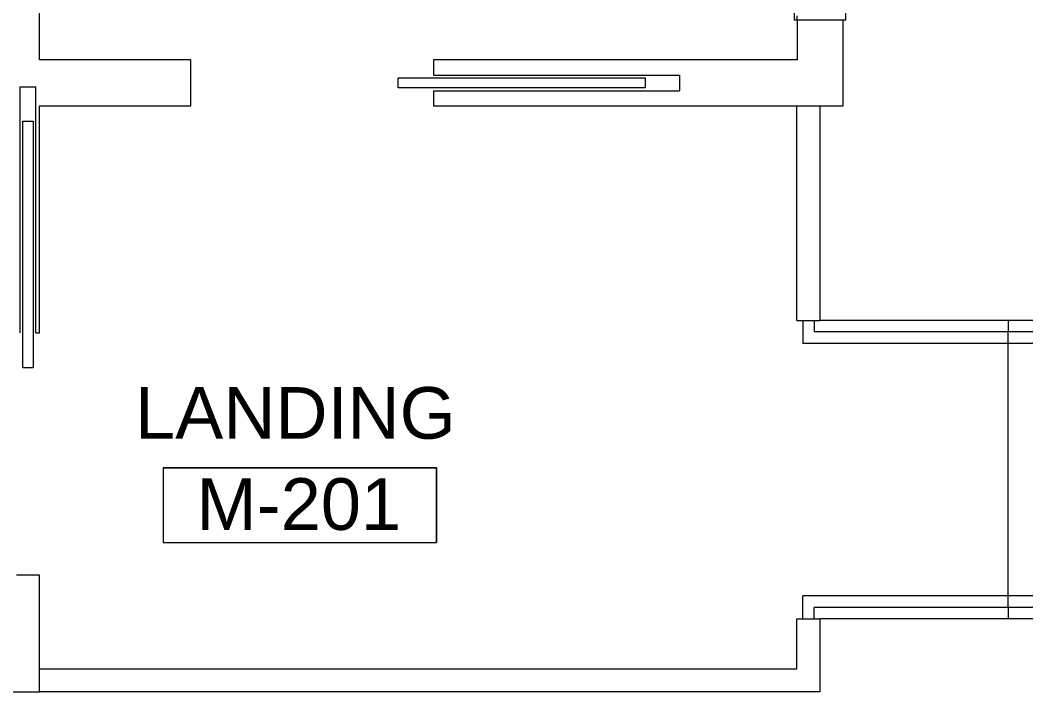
# Model space of a CAD drawing. Header units: inches. Extents: x 1135 to 11974, y 1600 to 2477.
# Drawn here: x 3277.4 to 3452.7, y 1910.8 to 2027.9 of the extents above; entities that cross this region are included whole.
import ezdxf

# ---------------------------------------------------------------- set-up
doc = ezdxf.new("R2010")
doc.units = ezdxf.units.IN
doc.header["$MEASUREMENT"] = 0
for name, color, linetype, lineweight in [('A-AREA-IDEN', 1, 'Continuous', 20), ('A-DETL-THIN', 8, 'Continuous', 9), ('A-DOOR', 8, 'Continuous', 9), ('A-FLOR-HRAL', 8, 'Continuous', 9), ('A-GLAZ', 8, 'Continuous', 9), ('A-WALL', 47, 'Continuous', 13), ('S-STRS', 8, 'Continuous', 9)]:
    doc.layers.add(name, color=color, linetype=linetype, lineweight=lineweight)
doc.styles.add('Arial_1', font='arial.ttf', dxfattribs={"height": 9})

# ---------------------------------------------------------------- blocks, each defined once
blk = doc.blocks.new('Railing - Railing-4176422-MEZ - Tel_Data_Elec Plan')
at = {"layer": 'A-FLOR-HRAL'}
for p, q in [((3585.14, 2075.6), (3587.14, 2075.6)), ((3585.14, 2075.6), (3585.14, 1987.6)), ((3587.14, 2075.6), (3587.14, 1987.6)), ((3585.14, 1987.6), (3585.14, 1927.52)), ((3587.14, 1987.6), (3587.14, 1925.52)), ((3449.56, 1925.52), (3449.56, 1927.52)), ((3526.56, 1927.52), (3449.56, 1927.52)), ((3585.14, 1927.52), (3526.56, 1927.52)), ((3526.56, 1925.52), (3449.56, 1925.52)), ((3587.14, 1925.52), (3526.56, 1925.52))]:
    blk.add_line(p, q, dxfattribs=at)
blk = doc.blocks.new('Railing - Railing-4176426-MEZ - Tel_Data_Elec Plan')
at = {"layer": 'A-FLOR-HRAL'}
for p, q in [((3539.14, 2075.6), (3541.14, 2075.6)), ((3539.14, 2075.6), (3539.14, 1987.6)), ((3541.14, 2075.6), (3541.14, 1987.6)), ((3539.14, 1987.6), (3539.14, 1973.52)), ((3541.14, 1987.6), (3541.14, 1971.52)), ((3449.56, 1971.52), (3449.56, 1973.52)), ((3526.56, 1973.52), (3449.56, 1973.52)), ((3539.14, 1973.52), (3526.56, 1973.52)), ((3526.56, 1971.52), (3449.56, 1971.52)), ((3541.14, 1971.52), (3526.56, 1971.52))]:
    blk.add_line(p, q, dxfattribs=at)
blk = doc.blocks.new('Fixed Glass - Adjustable Sill - Instance-4291307-MEZ - Tel_Data_Elec Plan')
at = {"layer": 'A-GLAZ'}
for p, q in [((58.5, 4.5), (-61.5, 4.5)), ((-61.5, -4.5), (-61.5, 4.5)), ((58.5, 4.5), (58.5, -4.5)), ((-61.5, -4), (-60.75, -4)), ((-61.5, -4.5), (58.5, -4.5)), ((58.5, -4), (57.75, -4))]:
    blk.add_line(p, q, dxfattribs=at)
blk = doc.blocks.new('DOOR-SNGL-POCKET DOOR_FOX_ - 4080 - SNGL - POCKET DOOR 2-4291308-MEZ - Tel_Data_Elec Plan')
at = {"layer": 'A-DOOR'}
for p, q in [((15, -0.875), (15, 0.875)), ((15, 0.875), (58, 0.875)), ((21.125, 1.375), (64, 1.375)), ((58, 0.875), (58, -0.875)), ((64, 1.375), (64, -1.375)), ((58, -0.875), (15, -0.875)), ((21.125, -1.375), (64, -1.375))]:
    blk.add_line(p, q, dxfattribs=at)
blk = doc.blocks.new('DOOR-SNGL-POCKET DOOR_FOX_ - 4080 - SNGL - POCKET DOOR 2-4124745-MEZ - Tel_Data_Elec Plan')
at = {"layer": 'A-DOOR'}
for p, q in [((15, -0.875), (15, 0.875)), ((15, 0.875), (58, 0.875)), ((21.125, 1.375), (64, 1.375)), ((58, 0.875), (58, -0.875)), ((64, 1.375), (64, -1.375)), ((58, -0.875), (15, -0.875)), ((21.125, -1.375), (64, -1.375))]:
    blk.add_line(p, q, dxfattribs=at)
blk = doc.blocks.new('FORM Room Tag - Name _ Number-2260771-MEZ - Tel_Data_Elec Plan')
at = {"layer": 'A-AREA-IDEN'}
for p, q in [((-0.2444, -0.0231), (-0.2444, -0.1589)), ((-0.2444, -0.0231), (0.2515, -0.0231)), ((0.2515, -0.0231), (-0.2444, -0.0231)), ((-0.2444, -0.0231), (-0.2444, -0.1589)), ((0.2515, -0.0231), (0.2515, -0.1589)), ((0.2515, -0.1589), (0.2515, -0.0231)), ((-0.2444, -0.1589), (0.2515, -0.1589)), ((-0.2444, -0.1589), (0.2515, -0.1589))]:
    blk.add_line(p, q, dxfattribs=at)

msp = doc.modelspace()

# ---------------------------------------------------------------- linework, layer by layer
at = {"layer": 'A-DETL-THIN'}
for p, q in [((3413.79, 1975.52), (3413.79, 1971.52)), ((3415.79, 1975.52), (3415.79, 1973.52)), ((3449.56, 1975.52), (3416.79, 1975.52)), ((3449.56, 1973.52), (3415.79, 1973.52)), ((3449.56, 1971.52), (3413.79, 1971.52)), ((3449.56, 1927.52), (3413.79, 1927.52)), ((3413.79, 1923.52), (3413.79, 1927.52)), ((3449.56, 1925.52), (3415.79, 1925.52)), ((3415.79, 1923.52), (3415.79, 1925.52)), ((3449.56, 1923.52), (3416.79, 1923.52))]:
    msp.add_line(p, q, dxfattribs=at)
at = {"layer": 'A-WALL'}
for p, q in [((3280.82, 2020.92), (3280.82, 2164.92)), ((3412.82, 2027.86), (3412.82, 2020.92)), ((3420.82, 2012.92), (3420.82, 2027.86)), ((3307.2, 2020.92), (3280.82, 2020.92)), ((3307.2, 2012.92), (3307.2, 2020.92)), ((3412.82, 2020.92), (3349.45, 2020.92)), ((3349.45, 2020.92), (3349.45, 2018.3)), ((3349.45, 2015.55), (3349.45, 2012.92)), ((3280.82, 2012.92), (3307.2, 2012.92)), ((3280.82, 1973.38), (3280.82, 2012.92)), ((3349.45, 2012.92), (3420.82, 2012.92)), ((3412.79, 1975.52), (3412.79, 2012.92)), ((3416.79, 2012.92), (3416.79, 1975.52)), ((3412.79, 1975.52), (3416.79, 1975.52)), ((3280.2, 1973.38), (3280.82, 1973.38)), ((3280.82, 1931.13), (3276.82, 1931.13)), ((3280.82, 1910.8), (3280.82, 1931.13)), ((3412.79, 1914.8), (3412.79, 1923.52)), ((3412.79, 1923.52), (3416.79, 1923.52)), ((3416.79, 1923.52), (3416.79, 1910.8)), ((3280.82, 1914.8), (3412.79, 1914.8)), ((3155.17, 1910.8), (3280.82, 1910.8)), ((3416.79, 1910.8), (3280.82, 1910.8))]:
    msp.add_line(p, q, dxfattribs=at)
at = {"layer": 'S-STRS'}
for p, q in [((3449.56, 1975.52), (3449.56, 1973.52)), ((3537.14, 1975.52), (3449.56, 1975.52)), ((3449.56, 1927.52), (3449.56, 1971.52)), ((3449.56, 1925.52), (3449.56, 1923.52)), ((3538.2, 1923.52), (3449.56, 1923.52))]:
    msp.add_line(p, q, dxfattribs=at)

# ---------------------------------------------------------------- block references
at = {"layer": 'A-AREA-IDEN', "xscale": 95.99999999999994, "yscale": 95.99999999999994, "zscale": 95.99999999999994}
msp.add_blockref('FORM Room Tag - Name _ Number-2260771-MEZ - Tel_Data_Elec Plan', (3325.84, 1952.07), dxfattribs=at)
at = {"layer": 'A-DOOR'}
msp.add_blockref('DOOR-SNGL-POCKET DOOR_FOX_ - 4080 - SNGL - POCKET DOOR 2-4291308-MEZ - Tel_Data_Elec Plan', (3328.32, 2016.92), dxfattribs=at)
at = {"layer": 'A-DOOR', "rotation": 90.00000000000011}
msp.add_blockref('DOOR-SNGL-POCKET DOOR_FOX_ - 4080 - SNGL - POCKET DOOR 2-4124745-MEZ - Tel_Data_Elec Plan', (3278.82, 1952.25), dxfattribs=at)
at = {"layer": 'A-FLOR-HRAL'}
for name in ['Railing - Railing-4176422-MEZ - Tel_Data_Elec Plan', 'Railing - Railing-4176426-MEZ - Tel_Data_Elec Plan']:
    msp.add_blockref(name, (0, 0), dxfattribs=at)
at = {"layer": 'A-GLAZ', "rotation": 270}
msp.add_blockref('Fixed Glass - Adjustable Sill - Instance-4291307-MEZ - Tel_Data_Elec Plan', (3416.82, 2086.36), dxfattribs=at)

# ---------------------------------------------------------------- texts
at = {"layer": 'A-AREA-IDEN', "char_height": 9, "attachment_point": 1, "style": 'Arial_1'}
for s, insert, width in [('LANDING', (3297.47, 1963.91), 68.478), ('M-201', (3308.19, 1948.03), 43.632)]:
    msp.add_mtext(s, dxfattribs=dict(at, insert=insert, width=width))

doc.saveas('drawing.dxf')
